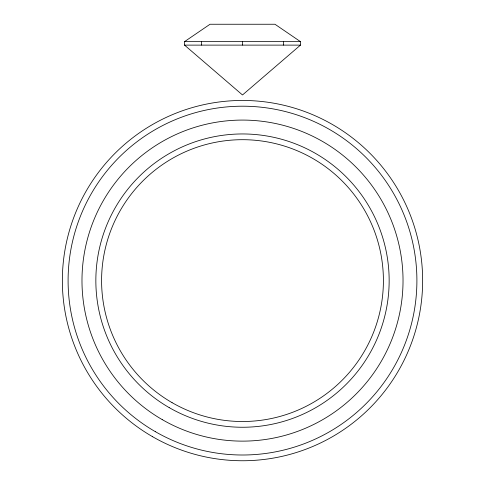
<?xml version="1.0" encoding="UTF-8"?>
<svg xmlns="http://www.w3.org/2000/svg" width="485" height="485" viewBox="0 0 485 485"><rect width="100%" height="100%" fill="white"/><g stroke="black" fill="none" stroke-linecap="round" stroke-linejoin="round"><path stroke-width="0.73" d="M300.47 45.117L242.5 94.969L184.53 45.117L184.53 41.643L210.035 24.25L274.965 24.25L300.47 41.643L300.47 45.117L184.53 45.117M184.53 41.643L300.47 41.643M283.489 41.643L283.489 45.117M242.5 41.643L242.5 45.117M201.511 41.643L201.511 45.117M152.429 436.615A180.147 180.147 0 0 0 422.647 280.603A180.147 180.147 0 0 0 152.429 124.59A180.147 180.147 0 0 0 152.429 436.615M155.297 431.638A174.4 174.4 0 0 0 416.9 280.603A174.4 174.4 0 0 0 155.297 129.568A174.4 174.4 0 0 0 155.297 431.638M162.239 419.622A160.529 160.529 0 0 0 403.029 280.603A160.529 160.529 0 0 0 162.239 141.584A160.529 160.529 0 0 0 162.239 419.622M169.174 407.606A146.652 146.652 0 0 0 389.152 280.603A146.652 146.652 0 0 0 169.174 153.6A146.652 146.652 0 0 0 169.174 407.606M172.048 402.635A140.905 140.905 0 0 0 383.405 280.603A140.905 140.905 0 0 0 172.048 158.571A140.905 140.905 0 0 0 172.048 402.635"/></g></svg>
